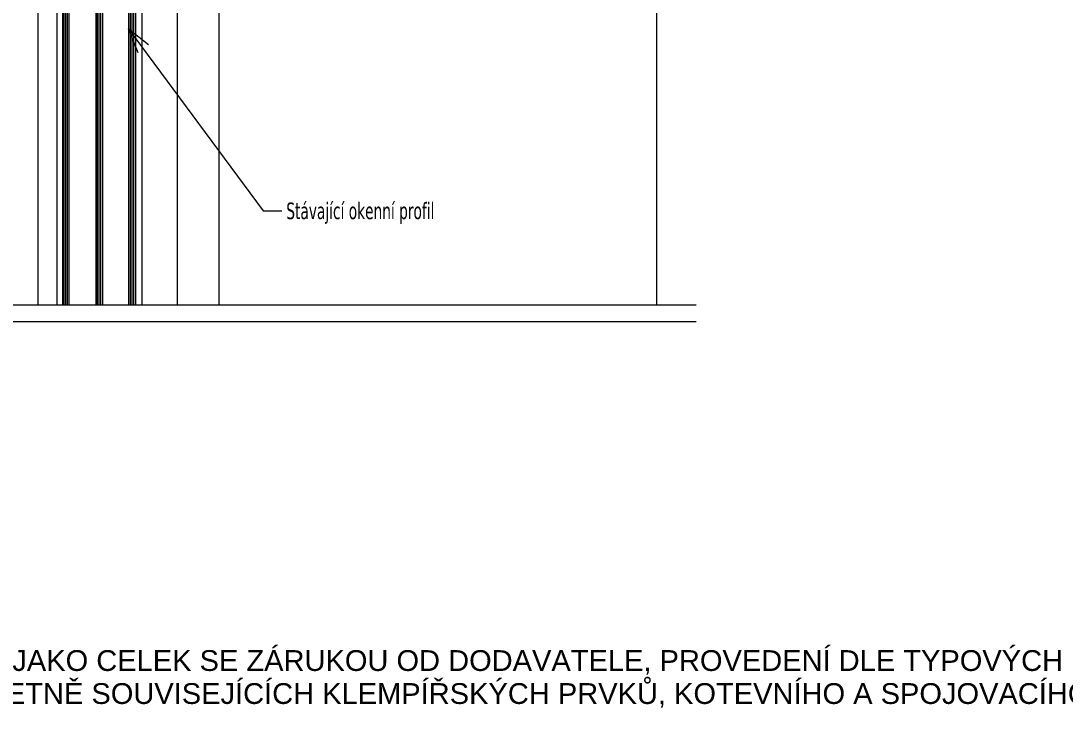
# Model space of a CAD drawing. Header units: millimetres. Extents: x 3821 to 11066, y 2454 to 5594.
# Drawn here: x 4482 to 5110, y 2565 to 2979 of the extents above; entities that cross this region are included whole.
import ezdxf

# ---------------------------------------------------------------- set-up
doc = ezdxf.new("R2010")
doc.units = ezdxf.units.MM
for name, color, linetype, lineweight in [('A-DETL', 90, 'Continuous', 18), ('A-DETL-THIN', 151, 'Continuous', 18), ('G-ANNO-TEXT', 231, 'Continuous', 9)]:
    doc.layers.add(name, color=color, linetype=linetype, lineweight=lineweight)
doc.styles.add('Arial_1', font='arial.ttf', dxfattribs={"height": 12.5})
doc.styles.add('Tahoma_B', font='tahomabd.ttf', dxfattribs={"width": 0.7, "height": 10})

msp = doc.modelspace()

# ---------------------------------------------------------------- linework, layer by layer
at = {"layer": 'A-DETL'}
for p, q in [((4864.56, 3171.19), (4864.56, 2808.23)), ((4601.56, 2808.23), (4601.56, 3118.68)), ((4507.41, 3091.04), (4507.41, 2808.23)), ((4508.41, 2808.23), (4508.41, 3091.11)), ((4509.41, 2808.23), (4509.41, 3090.98)), ((4510.41, 2808.23), (4510.41, 3090.98)), ((4511.41, 2808.23), (4511.41, 3090.98)), ((4527.41, 3090.98), (4527.41, 2808.23)), ((4528.41, 2808.23), (4528.41, 3090.98)), ((4529.41, 2808.23), (4529.41, 3090.98)), ((4530.41, 2808.23), (4530.41, 3090.98)), ((4531.41, 3090.98), (4531.41, 2808.23)), ((4547.41, 2808.23), (4547.41, 3090.98)), ((4548.41, 2808.23), (4548.41, 3090.98)), ((4549.41, 2808.23), (4549.41, 3090.98)), ((4550.41, 2808.23), (4550.41, 3090.98)), ((4551.41, 3090.98), (4551.41, 2808.23)), ((4576.56, 2808.23), (4576.56, 3084.68)), ((4492.56, 3081.67), (4492.56, 2808.23)), ((4504.05, 3072.78), (4504.05, 2808.23)), ((4555.06, 3073.17), (4555.06, 2808.23))]:
    msp.add_line(p, q, dxfattribs=at)
at = {"layer": 'A-DETL-THIN'}
for p, q in [((4888.46, 2808.23), (4358.46, 2808.23)), ((4888.46, 2798.23), (4358.46, 2798.23))]:
    msp.add_line(p, q, dxfattribs=at)
at = {"layer": 'G-ANNO-TEXT', "color": 250}
for p, q in [((4547, 2974.75), (4559.15, 2965.07)), ((4547, 2974.75), (4552.68, 2960.29)), ((4547, 2974.75), (4628.04, 2865.04)), ((4628.04, 2865.04), (4639.47, 2865.04))]:
    msp.add_line(p, q, dxfattribs=at)

# ---------------------------------------------------------------- texts
at = {"layer": 'G-ANNO-TEXT', "color": 7, "insert": (4099.87, 2600.79), "char_height": 12.5, "width": 1449.8518, "attachment_point": 1, "style": 'Arial_1', "bg_fill": 3, "box_fill_scale": 1.25, "bg_fill_color": 256, "bg_fill_true_color": 13158600, "bg_fill_transparency": 0}
msp.add_mtext('- FASÁDA JE UCELENÝ SYSTÉM DODÁVANÝ JAKO CELEK SE ZÁRUKOU OD DODAVATELE, PROVEDENÍ DLE TYPOVÝCH ŘEŠENÍ VYBRANÉHO ', dxfattribs=at)

# ---------------------------------------------------------------- next in the draw order: texts
at = {"layer": 'G-ANNO-TEXT', "color": 7, "attachment_point": 1, "bg_fill": 3, "box_fill_scale": 1.25, "bg_fill_color": 256, "bg_fill_true_color": 13158600, "bg_fill_transparency": 0}
for s, insert, char_height, width, style in [('Stávající okenní profil', (4641.97, 2870.04), 10, 133.5611, 'Tahoma_B'), ('SYSTÉMU, DODÁVKA KOMPLETIZOVANÁ VČETNĚ SOUVISEJÍCÍCH KLEMPÍŘSKÝCH PRVKŮ, KOTEVNÍHO A SPOJOVACÍHO MATERIÁLU', (4099.87, 2580.94), 12.5, 1367.6789, 'Arial_1')]:
    msp.add_mtext(s, dxfattribs=dict(at, insert=insert, char_height=char_height, width=width, style=style))

doc.saveas('drawing.dxf')
